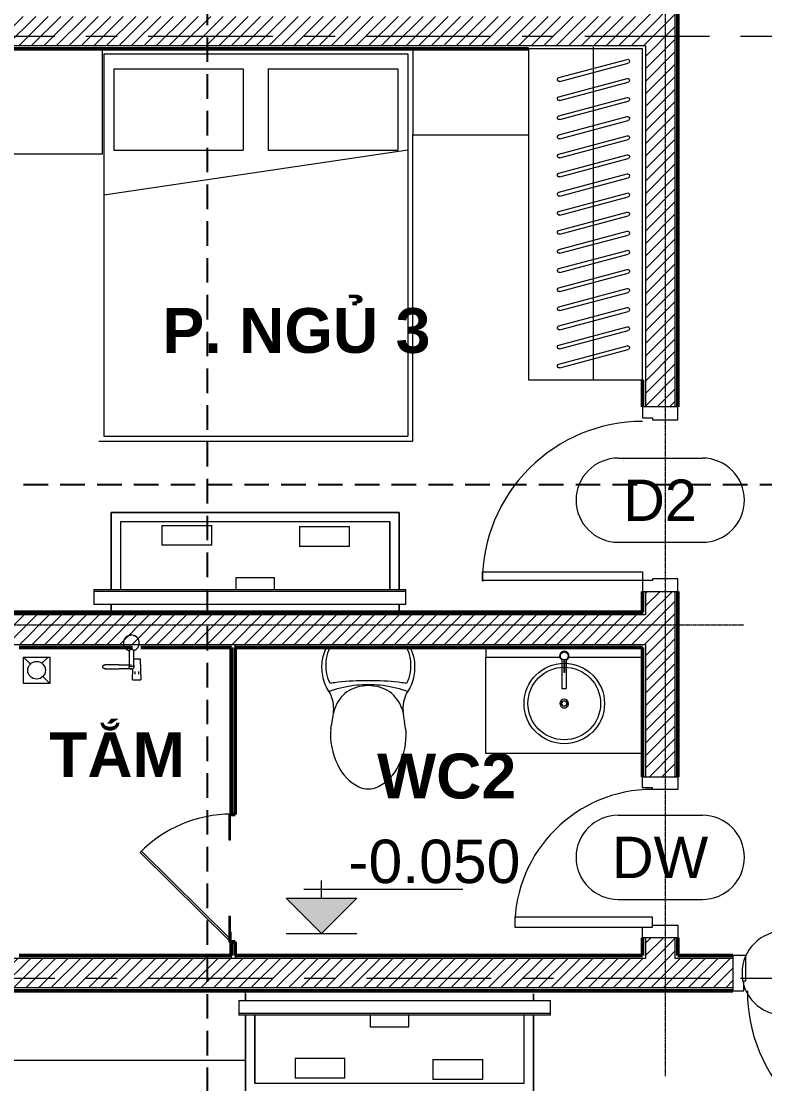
# Model space of a CAD drawing. Header units: millimetres. Extents: x 2164007 to 2324354, y -2513385 to -2308978.
# Drawn here: x 2212482 to 2216268, y -2392761 to -2387347 of the extents above; entities that cross this region are included whole.
import ezdxf

# ---------------------------------------------------------------- set-up
doc = ezdxf.new("R2010")
doc.units = ezdxf.units.MM
for name, pattern in [('DASHED2', [0.375, 0.25, -0.125]), ('Grid Line', [22.225, 12.7, -3.175, 3.175, -3.175]), ('HIDDEN2', [0.1875, 0.125, -0.0625]), ('IMPORT-ACAD_ISO10W100 _2_', [6, 4, -1, 0, -1])]:
    doc.linetypes.add(name, pattern=pattern)
for name, color, linetype, lineweight in [('A-AREA-IDEN', 2, 'Continuous', 9), ('A-DETL', 8, 'Continuous', 9), ('A-DETL-GENF', 8, 'Continuous', 9), ('A-DETL-THIN', 151, 'Continuous', 9), ('A-DOOR', 8, 'Continuous', 13), ('A-DOOR-IDEN', 8, 'Continuous', 9), ('A-WALL', 113, 'Continuous', 20), ('A-WALL-PATT', 8, 'Continuous', 50), ('G-ANNO-DIMS', 111, 'Continuous', 9), ('I-FURN', 8, 'Continuous', 9), ('P-SANR-FIXT', 6, 'Continuous', 9), ('S-GRID', 8, 'Continuous', 9)]:
    doc.layers.add(name, color=color, linetype=linetype, lineweight=lineweight)
doc.layers.add('NETGIONG', color=21, linetype='HIDDEN2')
doc.styles.add('Arial', font='arial.ttf', dxfattribs={"height": 175.652835})
doc.styles.add('Arial_3', font='arial.ttf', dxfattribs={"height": 177.035928})
doc.styles.add('Arial_B_1', font='arialbd.ttf', dxfattribs={"height": 253.68905})
pattern_1 = [(45, (2219476.043, -2391093.63), (-31.8198, 31.8198), [])]

# ---------------------------------------------------------------- blocks, each defined once
blk = doc.blocks.new('Bed 1800X200 - Double 53_ x 74_ 2-1063012-TÂ_NG 1')
at = {"layer": 'I-FURN'}
for p, q in [((-435.4, 740.2), (-435.4, -1209)), ((-435.4, 740.2), (1113.8, 740.2)), ((1113.8, 740.2), (1113.8, -1209)), ((-384.6, 664), (-384.6, 248.2)), ((-384.6, 664), (275.7, 664)), ((275.7, 664), (275.7, 248.2)), ((402.7, 664), (402.7, 248.2)), ((402.7, 664), (1063, 664)), ((1063, 664), (1063, 248.2)), ((1139.2, -1234.4), (1139.2, 327.8)), ((1113.8, 248.2), (-435.4, 19.8)), ((-384.6, 248.2), (275.7, 248.2)), ((402.7, 248.2), (1063, 248.2)), ((-460.8, -1234.4), (1139.2, -1234.4)), ((-435.4, -1209), (1113.8, -1209))]:
    blk.add_line(p, q, dxfattribs=at)
blk = doc.blocks.new('Furniture 3 - Furniture 3-1062904-TÂ_NG 1')
at = {"layer": 'I-FURN'}
for p, q in [((-12418.9, 6445.1), (-12856.7, 6445.1)), ((-12418.9, 5854.8), (-12418.9, 6445.1)), ((-12856.7, 5854.8), (-12418.9, 5854.8))]:
    blk.add_line(p, q, dxfattribs=at)
blk = doc.blocks.new('Furniture 5 - Furniture 3-1062959-TÂ_NG 1')
at = {"layer": 'I-FURN'}
for p, q in [((-12321.7, 7549.6), (-12856.7, 7549.6)), ((-12321.7, 6054.8), (-12321.7, 7549.6)), ((-12856.7, 6054.8), (-12321.7, 6054.8))]:
    blk.add_line(p, q, dxfattribs=at)
blk = doc.blocks.new('Furniture 20 - Furniture 3-1065859-TÂ_NG 1')
at = {"layer": 'I-FURN'}
for p, q in [((-5616.2, 3633), (-5616.2, 1945.4)), ((-5036, 3633), (-5616.2, 3633)), ((-5036, 1945.4), (-5036, 3633)), ((-5616.2, 1945.4), (-5036, 1945.4))]:
    blk.add_line(p, q, dxfattribs=at)
blk = doc.blocks.new('CUADI XINFA 65X940X2300 - D2-1066362-TÂ_NG 1')
at = {"layer": 'A-DOOR', "lineweight": 9}
for p, q in [((-410, 906.2), (-365, 906.2)), ((-410, 90), (-410, 906.2)), ((-365, 906.2), (-365, 90)), ((-365, 90), (-410, 90))]:
    blk.add_line(p, q, dxfattribs=at)
at = {"layer": 'A-DOOR'}
for p, q in [((-410, 90), (-465, 90)), ((-465, 90), (-465, -90)), ((-410, 40), (-410, 90)), ((475, 90), (420, 90)), ((420, 90), (420, 40)), ((475, -90), (475, 90)), ((-400, 40), (-410, 40)), ((-400, -90), (-400, 40)), ((420, 40), (410, 40)), ((410, 40), (410, -90)), ((-465, -90), (-400, -90)), ((410, -90), (475, -90))]:
    blk.add_line(p, q, dxfattribs=at)
at = {"layer": 'A-DOOR', "lineweight": 9}
blk.add_arc((-415, 90), 816.2, 360, 90, dxfattribs=at)
blk = doc.blocks.new('LAO TI VI 2 - LOA-TIVI-V2-TÂ_NG 1')
at = {"layer": 'I-FURN'}
for p, q in [((-809.4, 455), (-809.4, 421.2)), ((-809.4, 421.2), (-809.4, 455)), ((657, 421.2), (657, 455)), ((657, 455), (657, 421.2)), ((-843.9, 421.2), (744.7, 421.2)), ((-843.9, 421.2), (-843.9, 345)), ((744.7, 345), (744.7, 421.2)), ((-843.9, 356.2), (744.7, 356.2)), ((-843.9, 356.2), (-843.9, 345)), ((744.7, 345), (-843.9, 345)), ((744.7, 345), (-843.9, 345)), ((-809.4, 345), (-809.4, -47.4)), ((-809.4, -47.4), (-809.4, 345)), ((-762, 345), (-762, 0)), ((-762, 0), (-762, 345)), ((-174.6, 345), (-174.6, 285.8)), ((22.2, 285.8), (22.2, 345)), ((609.6, 0), (609.6, 345)), ((609.6, 0), (609.6, 345)), ((657, -47.4), (657, 345)), ((657, 345), (657, -47.4)), ((744.7, 345), (744.7, 356.2)), ((-174.6, 285.8), (22.2, 285.8)), ((-557.2, 126.3), (-303.2, 126.3)), ((-557.2, 126.3), (-557.2, 24.7)), ((-303.2, 24.7), (-303.2, 126.3)), ((144.6, 119.9), (398.6, 119.9)), ((144.6, 119.9), (144.6, 18.3)), ((398.6, 18.3), (398.6, 119.9)), ((-762, 0), (609.6, 0)), ((-762, 0), (609.6, 0)), ((-303.2, 24.7), (-557.2, 24.7)), ((398.6, 18.3), (144.6, 18.3)), ((-809.4, -47.4), (657, -47.4)), ((657, -47.4), (-809.4, -47.4))]:
    blk.add_line(p, q, dxfattribs=at)
for points in [[(-809.4, -47.4), (-809.4, -47.4), (-809.4, -47.4), (-809.4, -47.4)], [(-809.4, -47.4), (-809.4, -47.4), (-809.4, -47.4), (-809.4, -47.4)], [(657, -47.4), (657, -47.4), (657, -47.4), (657, -47.4)], [(657, -47.4), (657, -47.4), (657, -47.4), (657, -47.4)]]:
    blk.add_open_spline(points, degree=3, dxfattribs=at)
blk = doc.blocks.new('TOILET - TOILET-V5-TÂ_NG 1')
at = {"layer": 'P-SANR-FIXT'}
for p, q in [((214.2, -19.1), (-214.2, -19.1)), ((194, -19.9), (-194, -19.9)), ((-171.7, -330.3), (-178.6, -355.5)), ((171.7, -330.3), (178.6, -355.5))]:
    blk.add_line(p, q, dxfattribs=at)
for centre, radius, start, end in [((-46.1, -111.1), 191.6, 151.2809, 176.4513), ((-9.8, -107.2), 207.3, 156.2862, 203.7138), ((-193.7, -26.4), 6.48, 92.3168, 156.2862), ((193.7, -26.4), 6.48, 23.7138, 87.6832), ((9.8, -107.2), 207.3, 336.2862, 23.7138), ((46.1, -111.1), 191.6, 3.5487, 28.7191), ((1.9, -114.1), 239.7, 176.4513, 195.2961), ((-1.9, -114.1), 239.7, 344.7039, 3.5487), ((-4, -115.7), 233.6, 195.2961, 215.2147), ((-189.1, -185.5), 11.7, 205.4105, 277.5788), ((0.6, -792.1), 586.9, 95.8322, 108.9927), ((178.9, -2951.3), 2778.4, 97.2351, 97.5788), ((-14.3, -1400.4), 1215.6, 90.3974, 97.407), ((0, -416), 206.1, 90, 122.0732), ((0, -786.7), 581.5, 84.1678, 95.8322), ((0, -3462.8), 3278, 89.6026, 90.3974), ((0, -416), 206.1, 57.9268, 90), ((14.3, -1400.4), 1215.6, 82.593, 89.6026), ((-0.6, -792.1), 586.9, 71.0073, 84.1678), ((-178.9, -2951.3), 2778.4, 82.4212, 82.7649), ((189.1, -185.5), 11.7, 262.4212, 334.5895), ((4, -115.7), 233.6, 324.7853, 344.7039), ((-195, -224.1), 13.8, 230.6724, 288.9927), ((-343.5, -327.4), 167.3, 355.4559, 27.38), ((-0.4, -384), 179.5, 127.4036, 162.5964), ((0.4, -384), 179.5, 17.4036, 52.5964), ((343.5, -327.4), 167.3, 152.62, 184.5441), ((195, -224.1), 13.8, 251.0073, 309.3276), ((-719.2, -297.5), 544.3, 346.0536, 355.4559), ((719.2, -297.5), 544.3, 184.5441, 190.2879), ((137.1, -461.2), 329.8, 174.3487, 207.6878), ((-1948.3, -805.1), 2171.2, 9.681, 10.8949), ((-137.1, -461.2), 329.8, 332.3122, 3.6835), ((45.1, -528.6), 217.6, 203.2216, 244.7718), ((-45.1, -528.6), 217.6, 295.2282, 336.7784), ((0, -624.4), 111.7, 244.7718, 295.2282)]:
    blk.add_arc(centre, radius, start, end, dxfattribs=at)
blk = doc.blocks.new('Bồn rửa đơn có bục 1_1 - Bồn rửa đơn có bục 1_0001-1074196-TÂ_NG 1')
at = {"layer": 'P-SANR-FIXT'}
for p, q in [((-398.8, 541.3), (398.8, 541.3)), ((398.8, 541.3), (398.8, 50)), ((11.9, 209.2), (-12, 209.2)), ((-12, 209.2), (-12, 64.2)), ((11.9, 64.3), (11.9, 209.2)), ((-3, 125.6), (-3, 63.3)), ((2.9, 125.6), (-3, 125.6)), ((2.9, 63.3), (2.9, 125.6)), ((-22.9, 50), (-398.8, 50)), ((398.8, 50), (22.9, 50)), ((398.8, 0), (398.8, 50))]:
    blk.add_line(p, q, dxfattribs=at)
for centre, radius in [((0, 286.2), 205), ((0, 286.2), 185), ((0, 286.2), 13.7), ((0, 43.5), 20)]:
    blk.add_circle(centre, radius, dxfattribs=at)
for centre, radius, start, end in [((0, 286.2), 22, 360, 180), ((0, 286.2), 22, 180, 360), ((0, 286.2), 13.7, 0, 180), ((0, 286.2), 13.7, 180, 360), ((0, 43.5), 23.9, 120.1574, 60.2316)]:
    blk.add_arc(centre, radius, start, end, dxfattribs=at)
blk = doc.blocks.new('Furniture 28 - Furniture 3-1091919-TÂ_NG 1')
at = {"layer": 'I-FURN'}
for p, q in [((-12737.5, 6482.7), (-12737.5, 4234.9)), ((-12397.2, 4234.9), (-12383.9, 4234.9))]:
    blk.add_line(p, q, dxfattribs=at)
blk = doc.blocks.new('D820x2300 XINFA - DW-1066453-TÂ_NG 1')
at = {"layer": 'A-DOOR'}
for p, q in [((-410, 90), (-345, 90)), ((-410, -90), (-410, 90)), ((-345, 90), (-345, -40)), ((345, 90), (410, 90)), ((345, -40), (345, 90)), ((410, 90), (410, -90)), ((-355, -40), (-355, -90)), ((-345, -40), (-355, -40)), ((355, -40), (345, -40)), ((355, -90), (355, -40)), ((-355, -90), (-410, -90)), ((410, -90), (355, -90))]:
    blk.add_line(p, q, dxfattribs=at)
at = {"layer": 'A-DOOR', "lineweight": 20}
for p, q in [((305, -40), (305, -741.2)), ((355, -40), (305, -40)), ((355, -741.2), (355, -40)), ((305, -741.2), (355, -741.2))]:
    blk.add_line(p, q, dxfattribs=at)
at = {"layer": 'A-DOOR', "lineweight": 9}
blk.add_arc((355, -40), 701.2, 180, 270, dxfattribs=at)
blk = doc.blocks.new('CUA WC 1 - DK-1067113-TÂ_NG 1')
at = {"layer": 'A-DOOR'}
for p, q in [((130, -13), (0, -13)), ((0, -22.2), (0, -13)), ((0, -22.2), (130, -22.2)), ((130, -22.2), (130, -13)), ((640, -10), (188.1, -467.4)), ((650, -14.1), (195.2, -474.4)), ((650, -13), (520, -13)), ((520, -22.2), (520, -13)), ((520, -22.2), (650, -22.2)), ((650, -22.2), (650, -13))]:
    blk.add_line(p, q, dxfattribs=at)
at = {"layer": 'A-DOOR', "lineweight": 20}
blk.add_line((650, -10), (599, -10), dxfattribs=at)
at = {"layer": 'A-DOOR'}
blk.add_arc((650, -10), 650, 180, 225.602, dxfattribs=at)
blk = doc.blocks.new('VÒI TẮM - VÒI TẮM-V7-TÂ_NG 1')
at = {"layer": 'P-SANR-FIXT'}
for p, q in [((-7.5, 108), (-7.7, 105.8)), ((20.9, 65.2), (20.9, -7.9)), ((45.9, -8.7), (45.9, 65.7)), ((72.7, 105.8), (72.5, 108)), ((60, 20.1), (45.9, 20.1)), ((80, 20.1), (60, 20.1)), ((82.5, -84.9), (80, 20.1)), ((-98.9, -7.8), (-98.6, -7.8)), ((-98.9, -27.8), (-98.9, -27.8)), ((38.8, -28.6), (37.5, -84.9)), ((50, -17.8), (50, -18.5)), ((50, -42.6), (50, -56.1)), ((60, -27.8), (59.9, -27.8)), ((70, -18.2), (70, -17.8)), ((70, -56.1), (70, -42.6)), ((38.6, -84.9), (60, -84.9)), ((60, -84.9), (81.4, -84.9))]:
    blk.add_line(p, q, dxfattribs=at)
at = {"layer": 'P-SANR-FIXT', "flags": 128}
for points in [[(-5.5, 116), (-6, 114.5), (-6.4, 112.9), (-6.8, 111.4), (-7.2, 109.8), (-7.4, 108.2), (-7.7, 106.7), (-7.8, 105.1), (-7.9, 103.5), (-7.9, 101.9), (-7.8, 100.3), (-7.7, 98.7), (-7.5, 97.1), (-7.3, 95.5), (-7, 93.9), (-6.6, 92.4), (-6.1, 90.8), (-5.6, 89.3), (-5.1, 87.8), (-4.5, 86.3), (-3.8, 84.9), (-3, 83.5), (-2.2, 82.1), (-1.4, 80.7), (-0.5, 79.4), (0.5, 78.1), (1.5, 76.9), (2.6, 75.7), (3.7, 74.5), (4.8, 73.4), (6, 72.3), (7.3, 71.3), (8.5, 70.4), (9.8, 69.4), (11.2, 68.6), (12.6, 67.8), (14, 67), (15.5, 66.3), (16.9, 65.7), (18.4, 65.1), (19.9, 64.6), (21.5, 64.1), (21.8, 64)], [(45.2, 64.6), (46.7, 65.1), (48.2, 65.7), (49.7, 66.4), (51.1, 67.1), (52.6, 67.8), (53.9, 68.7), (55.3, 69.5), (56.6, 70.4), (57.9, 71.4), (59.1, 72.4), (60.3, 73.5), (61.5, 74.6), (62.6, 75.8), (63.6, 77), (64.6, 78.3), (65.6, 79.5), (66.5, 80.9), (67.3, 82.2), (68.1, 83.6), (68.8, 85), (69.5, 86.5), (70.1, 88), (70.7, 89.5), (71.2, 91), (71.6, 92.5), (72, 94.1), (72.3, 95.7), (72.5, 97.2), (72.7, 98.8), (72.8, 100.4), (72.9, 102), (72.9, 103.6), (72.8, 105.2), (72.6, 106.8), (72.4, 108.4), (72.1, 110), (71.8, 111.5), (71.4, 113.1), (70.9, 114.6), (70.5, 116)], [(-104.7, -27.5), (-105.1, -27.4), (-105.5, -27.3), (-105.9, -27.1), (-106.3, -27), (-106.6, -26.8), (-107, -26.6), (-107.3, -26.4), (-107.7, -26.2), (-108, -26), (-108.3, -25.8), (-108.6, -25.5), (-109, -25.3), (-109.2, -25), (-109.5, -24.7), (-109.8, -24.4), (-110.1, -24.1), (-110.3, -23.8), (-110.6, -23.5), (-110.8, -23.2), (-111, -22.8), (-111.2, -22.5), (-111.4, -22.1), (-111.5, -21.8), (-111.7, -21.4), (-111.8, -21), (-111.9, -20.6), (-112, -20.3), (-112.1, -19.9), (-112.2, -19.5), (-112.3, -19.1), (-112.3, -18.7), (-112.3, -18.3), (-112.4, -17.9), (-112.4, -17.5), (-112.3, -17.1), (-112.3, -16.7), (-112.2, -16.3), (-112.2, -15.9), (-112.1, -15.5), (-112, -15.1), (-111.9, -14.7), (-111.8, -14.3), (-111.6, -14), (-111.5, -13.6), (-111.3, -13.2), (-111.1, -12.9), (-110.9, -12.6), (-110.7, -12.2), (-110.4, -11.9), (-110.2, -11.6), (-109.9, -11.3), (-109.7, -11), (-109.4, -10.7), (-109.1, -10.4), (-108.8, -10.1), (-108.5, -9.9), (-108.2, -9.6), (-107.9, -9.4), (-107.5, -9.2), (-107.2, -9), (-106.8, -8.8), (-106.5, -8.6), (-106.1, -8.5), (-105.7, -8.3), (-105.3, -8.2), (-104.9, -8.1), (-104.6, -8), (-104.2, -7.9), (-103.8, -7.9), (-103.4, -7.8), (-103, -7.8), (-102.6, -7.8), (-102.4, -7.8)], [(-102.4, -27.8), (-102.8, -27.8), (-103.2, -27.7), (-103.6, -27.7), (-104, -27.6), (-104.3, -27.6), (-104.7, -27.5)], [(-29.2, -7.8), (-42.3, -7.8), (-54.2, -7.8), (-64.8, -7.8), (-74.2, -7.8), (-82.2, -7.8), (-88.9, -7.8), (-94.2, -7.8), (-98.2, -7.8), (-100.9, -7.8), (-102.2, -7.8), (-102.4, -7.8)], [(-102.4, -7.8), (-101.7, -7.8), (-99.6, -7.8), (-98.9, -7.8)], [(-98.9, -27.8), (-101.3, -27.8), (-102.3, -27.8), (-102.4, -27.8)], [(-102.4, -27.8), (-101.7, -27.8), (-99.6, -27.8), (-96.3, -27.8), (-91.5, -27.8), (-85.5, -27.8), (-78.1, -27.8), (-69.3, -27.8), (-59.3, -27.8), (-48, -27.8), (-35.4, -27.8), (-29.2, -27.8)], [(-29.2, -7.8), (-17.9, -7.8), (-7.7, -7.8), (1.4, -7.8), (9.4, -7.8), (16.3, -7.8), (20.9, -7.8)], [(26.1, -27.8), (21.5, -27.8), (15.6, -27.8), (8.6, -27.8), (0.5, -27.8), (-8.7, -27.8), (-19, -27.8), (-29.2, -27.8)], [(20.9, -8.3), (20.9, -9.3), (20.9, -10.3), (20.9, -11.2), (20.9, -12.1), (20.9, -12.9), (20.9, -13.6), (20.9, -14.3), (20.9, -14.9), (20.9, -15.5), (20.9, -16), (20.9, -16.4), (20.9, -16.8), (20.9, -17.1), (20.9, -17.4), (20.9, -17.6), (20.9, -17.7), (20.9, -17.8)], [(33.4, -27.8), (32.2, -27.8), (29.8, -27.8), (26.2, -27.8)], [(28.2, -7.8), (30.1, -7.8), (32.4, -7.8), (33.4, -7.8)], [(45.9, -17.8), (45.9, -17.7), (45.9, -17.5), (45.9, -17.3), (45.9, -17), (45.9, -16.7), (45.9, -16.3), (45.9, -15.8), (45.9, -15.3), (45.9, -14.7), (45.9, -14.1), (45.9, -13.4), (45.9, -12.6), (45.9, -11.8), (45.9, -10.9), (45.9, -10), (45.9, -9), (45.9, -8.3)], [(59.9, -7.8), (60, -7.8), (60, -7.8)]]:
    blk.add_lwpolyline(points, dxfattribs=at)
at = {"layer": 'P-SANR-FIXT'}
for centre, major_axis, start_param, end_param in [((32.5, 102.5), (40.4, 0), 2.523442, 3.095788), ((32.5, 104.7), (40.2, 0), 2.96248, 3.104195), ((32.5, 104.7), (-40.2, 0), 4.712389, 6.022769), ((32.5, 102.5), (40.4, 0), 2.306723, 2.349032), ((32.5, 102.5), (40.4, 0), 1.932286, 2.121655), ((32.5, 102.5), (-40.4, 0), 4.712389, 4.923236), ((32.5, 104.7), (40.2, 0), 0.043899, 1.570796), ((32.5, 102.5), (40.4, 0), 1.17842, 1.269579), ((32.5, 102.5), (40.4, 0), 0.995909, 1.155648), ((32.5, 102.5), (40.4, 0), 0.525835, 0.692259), ((32.5, 102.5), (40.4, 0), 0.082893, 0.475051), ((32.5, 102.5), (40.4, 0), 3.160604, 3.232519), ((32.5, 102.5), (40.4, 0), 3.435054, 3.476089), ((32.5, 102.5), (40.4, 0), 5.982032, 6.01785)]:
    blk.add_ellipse(centre, major_axis=major_axis, ratio=0.98191, start_param=start_param, end_param=end_param, dxfattribs=at)
for points, knots in [([(21.8, 64), (21.8, 64), (21.5, 64.1), (21.4, 64.2), (21.2, 64.5)], [0.6574299, 0.6574299, 0.6574299, 0.6574299, 0.6666667, 1, 1, 1, 1]), ([(32.5, 70.8), (31.7, 70.7), (30.7, 70.4), (29.6, 70.2), (29, 70), (28.6, 69.9), (28.2, 69.7), (27.7, 69.5), (27.2, 69.2), (26.7, 68.9), (26.3, 68.6), (26, 68.4), (25.8, 68.2), (25.5, 67.9), (25.1, 67.6), (24.7, 67.1), (24.2, 66.5), (23.6, 65.7), (23.3, 65.1), (23.1, 64.8)], [0, 0, 0, 0, 0.125, 0.1875, 0.21875, 0.25, 0.28125, 0.3125, 0.375, 0.4375, 0.46875, 0.5, 0.53125, 0.5625, 0.625, 0.6875, 0.75, 0.875, 1, 1, 1, 1]), ([(29.9, 75.8), (30.2, 75.9), (31, 76.3), (31.9, 76.5), (32.5, 76.6)], [0.8177162, 0.8177162, 0.8177162, 0.8177162, 0.875, 1, 1, 1, 1]), ([(33.4, 76.7), (34, 76.7), (34.7, 76.6), (35.3, 76.4), (35.5, 76.3)], [0, 0, 0, 0, 0.1, 0.1385091, 0.1385091, 0.1385091, 0.1385091]), ([(44, 65.3), (43.8, 65.6), (43.6, 66.2), (43.1, 66.8), (42.8, 67.3), (42.4, 67.7), (42.2, 68), (41.9, 68.3), (41.7, 68.5), (41.5, 68.6), (41.3, 68.9), (40.9, 69.2), (40.5, 69.4), (40.2, 69.6), (40, 69.7), (39.9, 69.8), (39.8, 69.8), (39.6, 69.9), (39.2, 70.1), (38.7, 70.3), (38.1, 70.5), (37.6, 70.6), (37.2, 70.7), (36.8, 70.7), (36.2, 70.8), (35.1, 70.9), (34.1, 70.9), (33.4, 70.9)], [0, 0, 0, 0, 0.1, 0.2, 0.25, 0.3, 0.35, 0.375, 0.4, 0.425, 0.45, 0.5, 0.55, 0.575, 0.5875, 0.6, 0.6125, 0.625, 0.65, 0.7, 0.75, 0.775, 0.8, 0.825, 0.85, 0.9, 1, 1, 1, 1]), ([(45.7, 65.1), (45.6, 64.8), (45.4, 64.7), (45.2, 64.6), (45.2, 64.6)], [0, 0, 0, 0, 0.3333333, 0.3389497, 0.3389497, 0.3389497, 0.3389497]), ([(33.4, -30.3), (32, -30.3), (29.1, -29.8), (25.2, -27.5), (22.4, -24.1), (20.9, -20.2), (20.9, -17.5), (21, -16.3)], [0, 0, 0, 0, 0.1111111, 0.2222222, 0.3333333, 0.4444444, 0.537069, 0.537069, 0.537069, 0.537069]), ([(45.9, -17.8), (45.9, -18.5), (45.7, -20.7), (44.5, -24.1), (41.6, -27.5), (37.8, -29.8), (34.9, -30.3), (33.4, -30.3)], [0.5001437, 0.5001437, 0.5001437, 0.5001437, 0.5555556, 0.6666667, 0.7777778, 0.8888889, 1, 1, 1, 1])]:
    blk.add_open_spline(points, degree=3, knots=knots, dxfattribs=at)
for points in [[(23.1, 64.8), (22.9, 64.4), (22.7, 64.2), (22.5, 64.1)], [(33, 70.8), (32.8, 70.8), (32.7, 70.8), (32.5, 70.8)], [(44.6, 64.7), (44.5, 64.7), (44.3, 64.9), (44.1, 65.2), (44, 65.3)], [(33.4, -17.5), (31.8, -17.5), (28.5, -17), (24.4, -15), (21.6, -11.9), (20.9, -9.5), (20.9, -8.3)], [(45.9, -8.3), (45.9, -9.5), (45.3, -11.9), (42.5, -15), (38.3, -17), (35.1, -17.5), (33.4, -17.5)], [(45.7, -15.6), (45.8, -15.8), (45.8, -16.1), (45.8, -16.3)]]:
    blk.add_open_spline(points, degree=3, dxfattribs=at)
blk = doc.blocks.new('Repeating Detail - MOC TREO AO QUAN-355956-TÂ_NG 1')
at = {"layer": 'A-DETL-GENF'}
for p, q in [((-1516.2, -171.3), (-1423.1, 176.5)), ((-1496.9, -176.5), (-1403.8, 171.3)), ((-1418.9, -171.3), (-1325.7, 176.5)), ((-1399.6, -176.5), (-1306.4, 171.3)), ((-1321.6, -171.3), (-1228.4, 176.5)), ((-1302.3, -176.5), (-1209.1, 171.3)), ((-1224.2, -171.3), (-1131.1, 176.5)), ((-1204.9, -176.5), (-1111.8, 171.3)), ((-1126.9, -171.3), (-1033.7, 176.5)), ((-1107.6, -176.5), (-1014.4, 171.3)), ((-1029.6, -171.3), (-936.4, 176.5)), ((-1010.3, -176.5), (-917.1, 171.3)), ((-932.2, -171.3), (-839.1, 176.5)), ((-912.9, -176.5), (-819.8, 171.3)), ((-834.9, -171.3), (-741.7, 176.5)), ((-815.6, -176.5), (-722.4, 171.3)), ((-737.6, -171.3), (-644.4, 176.5)), ((-718.3, -176.5), (-625.1, 171.3)), ((-640.2, -171.3), (-547.1, 176.5)), ((-620.9, -176.5), (-527.8, 171.3)), ((-542.9, -171.3), (-449.7, 176.5)), ((-523.6, -176.5), (-430.4, 171.3)), ((-445.6, -171.3), (-352.4, 176.5)), ((-426.3, -176.5), (-333.1, 171.3)), ((-348.2, -171.3), (-255.1, 176.5)), ((-328.9, -176.5), (-235.8, 171.3)), ((-250.9, -171.3), (-157.7, 176.5)), ((-231.6, -176.5), (-138.4, 171.3)), ((-153.6, -171.3), (-60.4, 176.5)), ((-134.3, -176.5), (-41.1, 171.3)), ((-56.2, -171.3), (36.9, 176.5)), ((-36.9, -176.5), (56.2, 171.3)), ((-1580, 0), (-1340, 0)), ((-1482.7, 0), (-1242.7, 0)), ((-1385.3, 0), (-1145.3, 0)), ((-1288, 0), (-1048, 0)), ((-1190.7, 0), (-950.7, 0)), ((-1093.3, 0), (-853.3, 0)), ((-996, 0), (-756, 0)), ((-898.7, 0), (-658.7, 0)), ((-801.3, 0), (-561.3, 0)), ((-704, 0), (-464, 0)), ((-606.7, 0), (-366.7, 0)), ((-509.3, 0), (-269.3, 0)), ((-412, 0), (-172, 0)), ((-314.7, 0), (-74.7, 0)), ((-217.3, 0), (22.7, 0)), ((-120, 0), (120, 0))]:
    blk.add_line(p, q, dxfattribs=at)
for centre, start, end in [((-1413.4, 173.9), 345, 165), ((-1316.1, 173.9), 345, 165), ((-1218.7, 173.9), 345, 165), ((-1121.4, 173.9), 345, 165), ((-1024.1, 173.9), 345, 165), ((-926.7, 173.9), 345, 165), ((-829.4, 173.9), 345, 165), ((-732.1, 173.9), 345, 165), ((-634.7, 173.9), 345, 165), ((-537.4, 173.9), 345, 165), ((-440.1, 173.9), 345, 165), ((-342.7, 173.9), 345, 165), ((-245.4, 173.9), 345, 165), ((-148.1, 173.9), 345, 165), ((-50.7, 173.9), 345, 165), ((46.6, 173.9), 345, 165), ((-1506.6, -173.9), 165, 345), ((-1409.3, -173.9), 165, 345), ((-1311.9, -173.9), 165, 345), ((-1214.6, -173.9), 165, 345), ((-1117.3, -173.9), 165, 345), ((-1019.9, -173.9), 165, 345), ((-922.6, -173.9), 165, 345), ((-825.3, -173.9), 165, 345), ((-727.9, -173.9), 165, 345), ((-630.6, -173.9), 165, 345), ((-533.3, -173.9), 165, 345), ((-435.9, -173.9), 165, 345), ((-338.6, -173.9), 165, 345), ((-241.3, -173.9), 165, 345), ((-143.9, -173.9), 165, 345), ((-46.6, -173.9), 165, 345)]:
    blk.add_arc(centre, 10, start, end, dxfattribs=at)
blk = doc.blocks.new('Spot Elevations - M_Spot Elevation - Exterior Filled 2-332856-TÂ_NG 1')
at = {"layer": 'G-ANNO-DIMS'}
blk.add_hatch(color=256, dxfattribs=at).paths.add_polyline_path([(2, 2), (0, 0), (-2, 2)], flags=0)
for p, q in [((-1, 2.5), (8, 2.5)), ((0, 2), (0, 3)), ((0, 0), (-2, 2)), ((-2, 2), (2, 2)), ((2, 2), (0, 0)), ((-2, 0), (2, 0))]:
    blk.add_line(p, q, dxfattribs=at)
blk = doc.blocks.new('Door Tag - Door Tag-41184-TÂ_NG 1')
at = {"layer": 'A-DOOR-IDEN'}
for p, q in [((-2.38125, 2.38125), (2.38125, 2.38125)), ((-2.38125, -2.38125), (2.38125, -2.38125))]:
    blk.add_line(p, q, dxfattribs=at)
for centre, start, end in [((-2.38125, 0), 90, 270), ((2.38125, 0), 270, 90)]:
    blk.add_arc(centre, 2.38125, start, end, dxfattribs=at)

msp = doc.modelspace()

# ---------------------------------------------------------------- hatches: boundary and pattern name
at = {"layer": 'A-WALL-PATT', "lineweight": 9}
h = msp.add_hatch(dxfattribs=at)
h.set_pattern_fill('FP_1', color=256, style=0, pattern_type=2)
h.set_pattern_definition(pattern_1)
h.paths.add_polyline_path([(2215811.2, -2390372.7), (2215811.2, -2390252.7), (2215661.2, -2390252.7), (2215661.2, -2390372.7)], flags=0)
h.paths.add_polyline_path([(2215661.2, -2389312.7), (2215811.2, -2389312.7), (2215811.2, -2386572.7), (2215661.2, -2386572.7), (2215661.2, -2388729.6)], flags=0)
h = msp.add_hatch(dxfattribs=at)
h.set_pattern_fill('FP_1', color=256, style=0, pattern_type=2)
h.set_pattern_definition(pattern_1)
h.paths.add_polyline_path([(2215646.2, -2387472.7), (2215661.2, -2387472.7), (2215661.2, -2387322.7), (2211361.2, -2387322.7), (2211361.2, -2387472.7), (2215511.9, -2387472.7)], flags=0)
h = msp.add_hatch(dxfattribs=at)
h.set_pattern_fill('FP_1', color=256, style=0, pattern_type=2)
h.set_pattern_definition(pattern_1)
h.paths.add_polyline_path([(2215661.2, -2390522.7), (2215811.2, -2390522.7), (2215811.2, -2390372.7), (2211361.2, -2390372.7), (2211361.2, -2390522.7), (2215511.9, -2390522.7)], flags=0)
h = msp.add_hatch(dxfattribs=at)
h.set_pattern_fill('FP_1', color=256, style=0, pattern_type=2)
h.set_pattern_definition(pattern_1)
h.paths.add_polyline_path([(2215661.2, -2392122.7), (2215811.2, -2392122.7), (2215811.2, -2392017.7), (2215661.2, -2392017.7), (2215661.2, -2392107.7)], flags=0)
h.paths.add_polyline_path([(2215661.2, -2391197.7), (2215811.2, -2391197.7), (2215811.2, -2390522.7), (2215661.2, -2390522.7), (2215661.2, -2390597.4)], flags=0)
h = msp.add_hatch(dxfattribs=at)
h.set_pattern_fill('FP_1', color=256, style=0, pattern_type=2)
h.set_pattern_definition(pattern_1)
h.paths.add_polyline_path([(2217046.2, -2392272.7), (2217161.2, -2392272.7), (2217161.2, -2392122.7), (2217046.2, -2392122.7), (2217046.2, -2392237.7)], flags=0)
h.paths.add_polyline_path([(2215511.9, -2392272.7), (2216106.2, -2392272.7), (2216106.2, -2392122.7), (2211361.2, -2392122.7), (2211361.2, -2392272.7), (2215191.4, -2392272.7)], flags=0)

# ---------------------------------------------------------------- linework, layer by layer
at = {"layer": 'A-DETL', "linetype": 'IMPORT-ACAD_ISO10W100 _2_'}
for p, q in [((2215761.2, -2383522.7), (2215761.2, -2392722.7)), ((2211261.2, -2390422.7), (2216161.2, -2390422.7))]:
    msp.add_line(p, q, dxfattribs=at)
at = {"layer": 'A-DETL-THIN'}
for p, q in [((2212492.3, -2390587.2), (2212627.3, -2390587.2)), ((2212492.3, -2390722.2), (2212492.3, -2390587.2)), ((2212528, -2390622.9), (2212492.3, -2390587.2)), ((2212587.1, -2390618.9), (2212618.8, -2390587.2)), ((2212627.3, -2390587.2), (2212627.3, -2390722.2)), ((2212627.3, -2390722.2), (2212492.3, -2390722.2)), ((2212591.7, -2390686.5), (2212627.3, -2390722.2))]:
    msp.add_line(p, q, dxfattribs=at)
msp.add_circle((2212559.8, -2390654.7), 45, dxfattribs=at)
at = {"layer": 'A-WALL', "lineweight": 13}
for p, q in [((2215811.2, -2386572.7), (2215811.2, -2389312.7)), ((2215661.2, -2387472.7), (2211361.2, -2387472.7)), ((2215661.2, -2387472.7), (2215661.2, -2389312.7)), ((2215661.2, -2390252.7), (2215661.2, -2390372.7)), ((2215811.2, -2390252.7), (2215811.2, -2391197.7)), ((2215661.2, -2390372.7), (2211361.2, -2390372.7)), ((2215646.2, -2390357.7), (2215646.2, -2390372.7)), ((2211361.2, -2390522.7), (2215661.2, -2390522.7)), ((2213551.2, -2390537.7), (2213551.2, -2390522.7)), ((2213571.2, -2390537.7), (2213571.2, -2390522.7)), ((2215661.2, -2390522.7), (2215661.2, -2391197.7)), ((2215661.2, -2392017.7), (2215661.2, -2392122.7)), ((2215811.2, -2392017.7), (2215811.2, -2392122.7)), ((2215661.2, -2392122.7), (2211361.2, -2392122.7)), ((2213551.2, -2392107.7), (2213551.2, -2392122.7)), ((2213571.2, -2392107.7), (2213571.2, -2392122.7)), ((2216106.2, -2392122.7), (2215811.2, -2392122.7)), ((2216106.2, -2392272.7), (2211361.2, -2392272.7))]:
    msp.add_line(p, q, dxfattribs=at)
at = {"layer": 'A-WALL', "lineweight": 50}
for p, q in [((2215826.2, -2389312.7), (2215826.2, -2386572.7)), ((2211376.2, -2387487.7), (2215065.9, -2387487.7)), ((2215646.2, -2389175.3), (2215646.2, -2389312.7)), ((2215646.2, -2390252.7), (2215646.2, -2390357.7)), ((2215826.2, -2391197.7), (2215826.2, -2390252.7)), ((2215646.2, -2390357.7), (2211376.2, -2390357.7)), ((2212471.2, -2390537.7), (2213048.4, -2390537.7)), ((2213090.9, -2390537.7), (2213551.2, -2390537.7)), ((2213551.2, -2390537.7), (2213551.2, -2391389.7)), ((2213571.2, -2390537.7), (2215646.2, -2390537.7)), ((2213571.2, -2391389.7), (2213571.2, -2390537.7)), ((2215646.2, -2390537.7), (2215646.2, -2391197.7)), ((2213551.2, -2391389.7), (2213571.2, -2391389.7)), ((2215646.2, -2392017.7), (2215646.2, -2392107.7)), ((2215826.2, -2392107.7), (2215826.2, -2392017.7)), ((2213551.2, -2392037.7), (2213551.2, -2392107.7)), ((2213571.2, -2392037.7), (2213551.2, -2392037.7)), ((2213571.2, -2392107.7), (2213571.2, -2392037.7)), ((2213551.2, -2392107.7), (2212471.2, -2392107.7)), ((2215646.2, -2392107.7), (2213571.2, -2392107.7)), ((2216106.2, -2392107.7), (2215826.2, -2392107.7)), ((2211376.2, -2392287.7), (2216106.2, -2392287.7))]:
    msp.add_line(p, q, dxfattribs=at)
at = {"layer": 'NETGIONG', "color": 5, "linetype": 'DASHED2', "lineweight": 25, "ltscale": 500}
for p, q in [((2213429.8, -2397304.3), (2213429.8, -2376036.5)), ((2206680.7, -2389708.2), (2235758.4, -2389708.2))]:
    msp.add_line(p, q, dxfattribs=at)
at = {"layer": 'S-GRID', "linetype": 'Grid Line', "ltscale": 50}
for p, q in [((2206461.2, -2387422.7), (2220551.8, -2387422.7)), ((2206461.2, -2392222.7), (2220551.8, -2392222.7))]:
    msp.add_line(p, q, dxfattribs=at)

# ---------------------------------------------------------------- block references
at = {"layer": 'A-DETL-GENF', "extrusion": (0, 0, -1), "rotation": 90}
msp.add_blockref('Repeating Detail - MOC TREO AO QUAN-355956-TÂ_NG 1', (-2215395.7, -2387597.6), dxfattribs=at)
at = {"layer": 'A-DOOR'}
for name, p, rotation in [('CUADI XINFA 65X940X2300 - D2-1066362-TÂ_NG 1', (2215736.2, -2389787.7), 90), ('D820x2300 XINFA - DW-1066453-TÂ_NG 1', (2215736.2, -2391607.7), 270), ('CUA WC 1 - DK-1067113-TÂ_NG 1', (2213561.2, -2391387.7), 270), ('CUADI XINFA 65X940X2300 - D2-1066362-TÂ_NG 1', (2216581.2, -2392197.7), 180)]:
    msp.add_blockref(name, p, dxfattribs=dict(at, rotation=rotation))
at = {"layer": 'A-DOOR-IDEN', "xscale": 90, "yscale": 90, "zscale": 89.99999999999996}
for p in [(2215736.2, -2389787.7), (2215736.2, -2391607.7), (2216581.2, -2392197.7)]:
    msp.add_blockref('Door Tag - Door Tag-41184-TÂ_NG 1', p, dxfattribs=at)
at = {"layer": 'G-ANNO-DIMS', "xscale": 90, "yscale": 90, "zscale": 89.99999999999996}
msp.add_blockref('Spot Elevations - M_Spot Elevation - Exterior Filled 2-332856-TÂ_NG 1', (2214011.2, -2391995.2), dxfattribs=at)
at = {"layer": 'I-FURN'}
for name, p, rotation in [('Furniture 5 - Furniture 3-1062959-TÂ_NG 1', (2205346.5, -2400344.4), 270), ('Furniture 3 - Furniture 3-1062904-TÂ_NG 1', (2208621.3, -2400344.4), 270), ('LAO TI VI 2 - LOA-TIVI-V2-TÂ_NG 1', (2213596.2, -2389897.7), 180), ('Furniture 28 - Furniture 3-1091919-TÂ_NG 1', (2217858.8, -2379903.7), 90)]:
    msp.add_blockref(name, p, dxfattribs=dict(at, rotation=rotation))
for name, p in [('Bed 1800X200 - Double 53_ x 74_ 2-1063012-TÂ_NG 1', (2213337, -2388253.2)), ('Furniture 20 - Furniture 3-1065859-TÂ_NG 1', (2220682.1, -2391120.7)), ('LAO TI VI 2 - LOA-TIVI-V2-TÂ_NG 1', (2214433.3, -2392757.7))]:
    msp.add_blockref(name, p, dxfattribs=at)
at = {"layer": 'P-SANR-FIXT'}
for name, p in [('VÒI TẮM - VÒI TẮM-V7-TÂ_NG 1', (2213009.7, -2390618.7)), ('TOILET - TOILET-V5-TÂ_NG 1', (2214249.3, -2390522.7))]:
    msp.add_blockref(name, p, dxfattribs=at)
at = {"layer": 'P-SANR-FIXT', "rotation": 180}
msp.add_blockref('Bồn rửa đơn có bục 1_1 - Bồn rửa đơn có bục 1_0001-1074196-TÂ_NG 1', (2215247.3, -2390537.7), dxfattribs=at)

# ---------------------------------------------------------------- texts
at = {"layer": 'A-AREA-IDEN', "char_height": 228.32, "attachment_point": 2, "line_spacing_factor": 0.938532, "style": 'Arial_B_1'}
for s, insert, width in [('P. NGỦ 3', (2213883.3, -2388808.8), 1533.6), ('TẮM', (2212969.1, -2390970.8), 793.8), ('WC2', (2214648.3, -2391079.2), 820.8)]:
    msp.add_mtext(s, dxfattribs=dict(at, insert=insert, width=width))
at = {"layer": 'A-DOOR-IDEN', "char_height": 210.78, "attachment_point": 2, "line_spacing_factor": 0.938532, "style": 'Arial'}
for s, insert, width in [('D2', (2215735.2, -2389682.8), 447.484), ('DW', (2215735.2, -2391502.8), 581.215)]:
    msp.add_mtext(s, dxfattribs=dict(at, insert=insert, width=width))
at = {"layer": 'G-ANNO-DIMS', "insert": (2214147.3, -2391517.7), "char_height": 221.29, "width": 1044.9, "attachment_point": 1, "line_spacing_factor": 0.938532, "style": 'Arial_3'}
msp.add_mtext('-0.050', dxfattribs=at)

doc.saveas('drawing.dxf')
